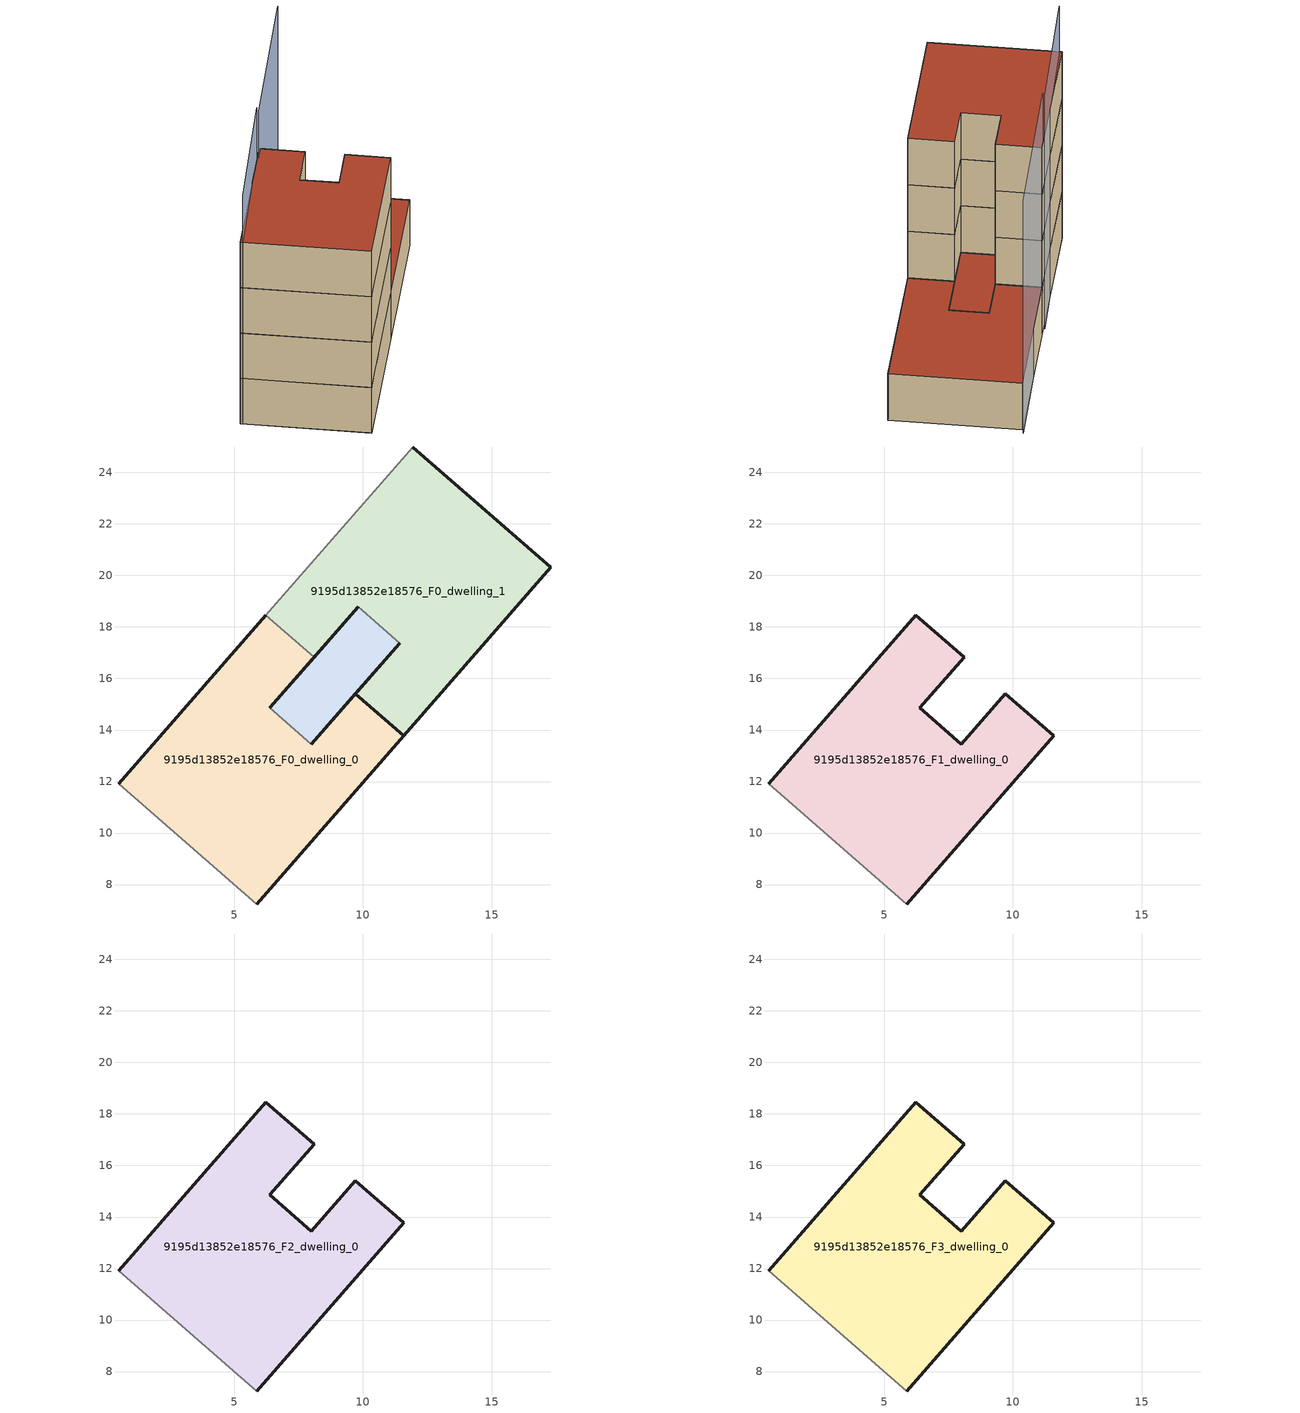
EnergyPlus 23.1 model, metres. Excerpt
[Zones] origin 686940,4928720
9195d13852e18576_F0_dwelling_0
 floor ground (EU_floor_Construction): 5.88,7.24 11.59,13.78 9.71,15.42 8,13.46 6.39,14.86 8.1,16.82 6.23,18.46 0.52,11.92 z0
 wall outside (EU_wall_Construction): 0.52,11.92 6.23,18.46 / 8.1,16.82 6.39,14.86 / 8,13.46 9.71,15.42 11.59,13.78 5.88,7.24 z0:3
 wall adiabatic (EU_wall_Construction): 5.88,7.24 0.52,11.92 z0:3
 wall to 9195d13852e18576_F0_dwelling_1 (EU_wall_Construction): 6.23,18.46 8.1,16.82 z0:3
 wall to 9195d13852e18576_F0_circulation (EU_wall_Construction): 6.39,14.86 8,13.46 z0:3
9195d13852e18576_F0_dwelling_1
 floor ground (EU_floor_Construction): 11.59,13.78 17.29,20.31 11.94,24.99 6.23,18.46 8.1,16.82 9.82,18.78 11.42,17.38 9.71,15.42 z0
 wall outside (EU_wall_Construction): 9.82,18.78 8.1,16.82 / 11.94,24.99 17.29,20.31 11.59,13.78 9.71,15.42 11.42,17.38 z0:3
 wall adiabatic (EU_wall_Construction): 6.23,18.46 11.94,24.99 z0:3
 wall to 9195d13852e18576_F0_circulation (EU_wall_Construction): 11.42,17.38 9.82,18.78 z0:3
 roof outside (EU_roof_Construction): 17.29,20.31 11.59,13.78 9.71,15.42 11.42,17.38 9.82,18.78 8.1,16.82 6.23,18.46 11.94,24.99 z3
9195d13852e18576_F0_circulation
 floor ground (EU_floor_Construction): 8,13.46 11.42,17.38 9.82,18.78 6.39,14.86 z0
 wall outside (EU_wall_Construction): 6.39,14.86 9.82,18.78 / 11.42,17.38 8,13.46 z0:3
 roof outside (EU_roof_Construction): 11.42,17.38 8,13.46 6.39,14.86 9.82,18.78 z3
9195d13852e18576_F1_dwelling_0
 floor to 9195d13852e18576_F0_dwelling_0 (EU_floor_Construction): 5.88,7.24 11.59,13.78 9.71,15.42 8,13.46 6.39,14.86 8.1,16.82 6.23,18.46 0.52,11.92 z3
 wall outside (EU_wall_Construction): 0.52,11.92 6.23,18.46 8.1,16.82 6.39,14.86 8,13.46 9.71,15.42 11.59,13.78 5.88,7.24 z3:6
 wall adiabatic (EU_wall_Construction): 5.88,7.24 0.52,11.92 z3:6
9195d13852e18576_F2_dwelling_0
 floor to 9195d13852e18576_F1_dwelling_0 (EU_floor_Construction): 5.88,7.24 11.59,13.78 9.71,15.42 8,13.46 6.39,14.86 8.1,16.82 6.23,18.46 0.52,11.92 z6
 wall outside (EU_wall_Construction): 0.52,11.92 6.23,18.46 8.1,16.82 6.39,14.86 8,13.46 9.71,15.42 11.59,13.78 5.88,7.24 z6:9
 wall adiabatic (EU_wall_Construction): 5.88,7.24 0.52,11.92 z6:9
9195d13852e18576_F3_dwelling_0
 floor to 9195d13852e18576_F2_dwelling_0 (EU_floor_Construction): 5.88,7.24 11.59,13.78 9.71,15.42 8,13.46 6.39,14.86 8.1,16.82 6.23,18.46 0.52,11.92 z9
 wall outside (EU_wall_Construction): 0.52,11.92 6.23,18.46 8.1,16.82 6.39,14.86 8,13.46 9.71,15.42 11.59,13.78 5.88,7.24 z9:12
 wall adiabatic (EU_wall_Construction): 5.88,7.24 0.52,11.92 z9:12
 roof outside (EU_roof_Construction): 9.71,15.42 11.59,13.78 5.88,7.24 0.52,11.92 6.23,18.46 8.1,16.82 6.39,14.86 8,13.46 z12
shading: 5.87,18.15 0.69,11.9 / 12.07,25.24 5.81,17.88 z0:15
[Building]
EU S2 Campaign: North Axis=0; Terrain=City; Solar Distribution=FullExterior
[Site:Location]
Bologna: Latitude=44.5; Longitude=11.25; Time Zone=1; Elevation=37
[SizingPeriod:WeatherFileDays]
AnnualSizingPeriod: Begin Month=1; Begin Day of Month=1; End Month=12; End Day of Month=31; Day of Week for Start Day=Monday; Use Weather File Daylight Saving Period=No; Use Weather File Rain and Snow Indicators=No
[MATERIAL]
EU_InternalMass_Material: Roughness=MediumRough; Thickness=0.1; Conductivity=1; Density=1800; Specific Heat=900; Thermal Absorptance=0.9; Solar Absorptance=0.7; Visible Absorptance=0.7
[MATERIAL:NOMASS] Roughness=MediumRough; Thermal Absorptance=0.9; Solar Absorptance=0.7; Visible Absorptance=0.7
Name | Thermal Resistance
EU_wall_NoMass | 0.937881
EU_roof_NoMass | 0.548572
EU_floor_NoMass | 0.71348
[CONSTRUCTION]
EU_wall_Construction: EU_wall_NoMass
EU_roof_Construction: EU_roof_NoMass
EU_floor_Construction: EU_floor_NoMass
EU_InternalMass_Construction: EU_InternalMass_Material
[ZONE] Type=1; Multiplier=1; Ceiling Height=autocalculate; Floor Area=autocalculate; Part of Total Floor Area=Yes
Name | Volume
9195d13852e18576_F0_dwelling_0 | 168.448
9195d13852e18576_F1_dwelling_0; 9195d13852e18576_F2_dwelling_0; 9195d13852e18576_F3_dwelling_0 | 168.449
9195d13852e18576_F0_dwelling_1 | 168.44
9195d13852e18576_F0_circulation | 33.3135
[INTERNALMASS] Construction=EU_InternalMass_Construction
Name | Zone or ZoneList | Surface Area
9195d13852e18576_F0_dwelling_0_EU_InternalMass | 9195d13852e18576_F0_dwelling_0 | 56.1486
9195d13852e18576_F0_dwelling_1_EU_InternalMass | 9195d13852e18576_F0_dwelling_1 | 56.1486
9195d13852e18576_F1_dwelling_0_EU_InternalMass | 9195d13852e18576_F1_dwelling_0 | 123.19
9195d13852e18576_F2_dwelling_0_EU_InternalMass | 9195d13852e18576_F2_dwelling_0 | 123.19
9195d13852e18576_F3_dwelling_0_EU_InternalMass | 9195d13852e18576_F3_dwelling_0 | 123.19
[OTHEREQUIPMENT] Fuel Type=Electricity; Design Level Calculation Method=Watts/Area; Power per Zone Floor Area=1; Fraction Latent=0; Fraction Radiant=0; Fraction Lost=0; Carbon Dioxide Generation Rate=0; EndUse Subcategory=EU_Step8_InternalGains
Name | Zone or ZoneList or Space or SpaceList | Schedule
EU_Step8_InternalGain_9195d13852e18576_F0_dwelling_0_f000 | 9195d13852e18576_F0_dwelling_0 | EU_Step8_GainSchedule_9195d13852e18576_F0_dwelling_0_f000
EU_Step8_InternalGain_9195d13852e18576_F0_dwelling_1_f000 | 9195d13852e18576_F0_dwelling_1 | EU_Step8_GainSchedule_9195d13852e18576_F0_dwelling_1_f000
EU_Step8_InternalGain_9195d13852e18576_F1_dwelling_0_f000 | 9195d13852e18576_F1_dwelling_0 | EU_Step8_GainSchedule_9195d13852e18576_F1_dwelling_0_f000
EU_Step8_InternalGain_9195d13852e18576_F2_dwelling_0_f000 | 9195d13852e18576_F2_dwelling_0 | EU_Step8_GainSchedule_9195d13852e18576_F2_dwelling_0_f000
EU_Step8_InternalGain_9195d13852e18576_F3_dwelling_0_f000 | 9195d13852e18576_F3_dwelling_0 | EU_Step8_GainSchedule_9195d13852e18576_F3_dwelling_0_f000
[ZONEINFILTRATION:DESIGNFLOWRATE]
EU_Circulation_Infiltration_9195d13852e18576_F0_circulation: Zone or ZoneList or Space or SpaceList=9195d13852e18576_F0_circulation; Schedule=EU_AlwaysOn; Design Flow Rate Calculation Method=Flow/Area; Flow Rate per Floor Area=0.0005; Constant Term Coefficient=1; Temperature Term Coefficient=0; Velocity Term Coefficient=0; Velocity Squared Term Coefficient=0
[ZONEVENTILATION:DESIGNFLOWRATE] Schedule=EU_AlwaysOn; Design Flow Rate Calculation Method=AirChanges/Hour; Air Changes per Hour=0.687892; Ventilation Type=Natural; Fan Pressure Rise=0; Fan Total Efficiency=1; Constant Term Coefficient=1; Temperature Term Coefficient=0; Velocity Term Coefficient=0; Velocity Squared Term Coefficient=0; Minimum Indoor Temperature=-100; Maximum Indoor Temperature=100; Delta Temperature=-100; Minimum Outdoor Temperature=-100; Maximum Outdoor Temperature=100; Maximum Wind Speed=40
Name | Zone or ZoneList or Space or SpaceList
EU_ConstantAir_9195d13852e18576_F0_dwelling_0 | 9195d13852e18576_F0_dwelling_0
EU_ConstantAir_9195d13852e18576_F0_dwelling_1 | 9195d13852e18576_F0_dwelling_1
EU_ConstantAir_9195d13852e18576_F1_dwelling_0 | 9195d13852e18576_F1_dwelling_0
EU_ConstantAir_9195d13852e18576_F2_dwelling_0 | 9195d13852e18576_F2_dwelling_0
EU_ConstantAir_9195d13852e18576_F3_dwelling_0 | 9195d13852e18576_F3_dwelling_0
[HVACTEMPLATE:THERMOSTAT] Constant Heating Setpoint=20; Constant Cooling Setpoint=50
EU_HeatOnly_9195d13852e18576_F0_dwelling_0; EU_HeatOnly_9195d13852e18576_F0_dwelling_1; EU_HeatOnly_9195d13852e18576_F1_dwelling_0; EU_HeatOnly_9195d13852e18576_F2_dwelling_0; EU_HeatOnly_9195d13852e18576_F3_dwelling_0
[HVACTEMPLATE:ZONE:IDEALLOADSAIRSYSTEM] System Availability Schedule=EU_AlwaysOn; Maximum Heating Supply Air Temperature=50; Minimum Cooling Supply Air Temperature=13; Maximum Heating Supply Air Humidity Ratio=0.0156; Minimum Cooling Supply Air Humidity Ratio=0.0077; Heating Limit=NoLimit; Cooling Limit=NoLimit; Heating Availability Schedule=EU_AlwaysOn; Cooling Availability Schedule=EU_CoolingOff; Dehumidification Control Type=ConstantSensibleHeatRatio; Cooling Sensible Heat Ratio=0.7; Dehumidification Setpoint=60; Humidification Control Type=None; Humidification Setpoint=30; Outdoor Air Method=None; Outdoor Air Flow Rate per Person=0.00944; Outdoor Air Flow Rate per Zone Floor Area=0; Outdoor Air Flow Rate per Zone=0; Demand Controlled Ventilation Type=None; Outdoor Air Economizer Type=NoEconomizer; Heat Recovery Type=None; Sensible Heat Recovery Effectiveness=0.7; Latent Heat Recovery Effectiveness=0.65
Name | Template Thermostat
9195d13852e18576_F0_dwelling_0 | EU_HeatOnly_9195d13852e18576_F0_dwelling_0
9195d13852e18576_F0_dwelling_1 | EU_HeatOnly_9195d13852e18576_F0_dwelling_1
9195d13852e18576_F1_dwelling_0 | EU_HeatOnly_9195d13852e18576_F1_dwelling_0
9195d13852e18576_F2_dwelling_0 | EU_HeatOnly_9195d13852e18576_F2_dwelling_0
9195d13852e18576_F3_dwelling_0 | EU_HeatOnly_9195d13852e18576_F3_dwelling_0
[SIZING:ZONE] Zone Cooling Design Supply Air Temperature Input Method=SupplyAirTemperature; Zone Cooling Design Supply Air Temperature=13; Zone Heating Design Supply Air Temperature Input Method=SupplyAirTemperature; Zone Heating Design Supply Air Temperature=50; Zone Cooling Design Supply Air Humidity Ratio=0.008; Zone Heating Design Supply Air Humidity Ratio=0.008; Cooling Design Air Flow Method=DesignDay; Cooling Design Air Flow Rate=0; Cooling Minimum Air Flow per Zone Floor Area=0.000762; Cooling Minimum Air Flow=0; Cooling Minimum Air Flow Fraction=0.2; Heating Design Air Flow Method=DesignDay; Heating Design Air Flow Rate=0; Heating Maximum Air Flow per Zone Floor Area=0.002032; Heating Maximum Air Flow=0.141576; Heating Maximum Air Flow Fraction=0.3; Account for Dedicated Outdoor Air System=No; Dedicated Outdoor Air System Control Strategy=NeutralSupplyAir; Dedicated Outdoor Air Low Setpoint Temperature for Design=autosize; Dedicated Outdoor Air High Setpoint Temperature for Design=autosize; Zone Load Sizing Method=Sensible Load Only No Latent Load; Zone Latent Cooling Design Supply Air Humidity Ratio Input Method=HumidityRatioDifference; Zone Cooling Design Supply Air Humidity Ratio Difference=0.005; Zone Latent Heating Design Supply Air Humidity Ratio Input Method=HumidityRatioDifference; Zone Humidification Design Supply Air Humidity Ratio Difference=0.005
9195d13852e18576_F0_dwelling_0; 9195d13852e18576_F0_dwelling_1; 9195d13852e18576_F1_dwelling_0; 9195d13852e18576_F2_dwelling_0; 9195d13852e18576_F3_dwelling_0
[SCHEDULE:CONSTANT]
Name | Hourly Value
EU_AlwaysOn | 1
EU_CoolingOff | 0
[SCHEDULE:FILE] Column Number=1; Rows to Skip at Top=0; Number of Hours of Data=8760; Column Separator=Comma; Interpolate to Timestep=No; Minutes per Item=60; Adjust Schedule for Daylight Savings=Yes
Name | File
EU_Step8_GainSchedule_9195d13852e18576_F0_dwelling_0_f000 | ../../schedules/9195d13852e18576/9195d13852e18576_F0_dwelling_0_f000_gain.csv
EU_Step8_GainSchedule_9195d13852e18576_F0_dwelling_1_f000 | ../../schedules/9195d13852e18576/9195d13852e18576_F0_dwelling_1_f000_gain.csv
EU_Step8_GainSchedule_9195d13852e18576_F1_dwelling_0_f000 | ../../schedules/9195d13852e18576/9195d13852e18576_F1_dwelling_0_f000_gain.csv
EU_Step8_GainSchedule_9195d13852e18576_F2_dwelling_0_f000 | ../../schedules/9195d13852e18576/9195d13852e18576_F2_dwelling_0_f000_gain.csv
EU_Step8_GainSchedule_9195d13852e18576_F3_dwelling_0_f000 | ../../schedules/9195d13852e18576/9195d13852e18576_F3_dwelling_0_f000_gain.csv
